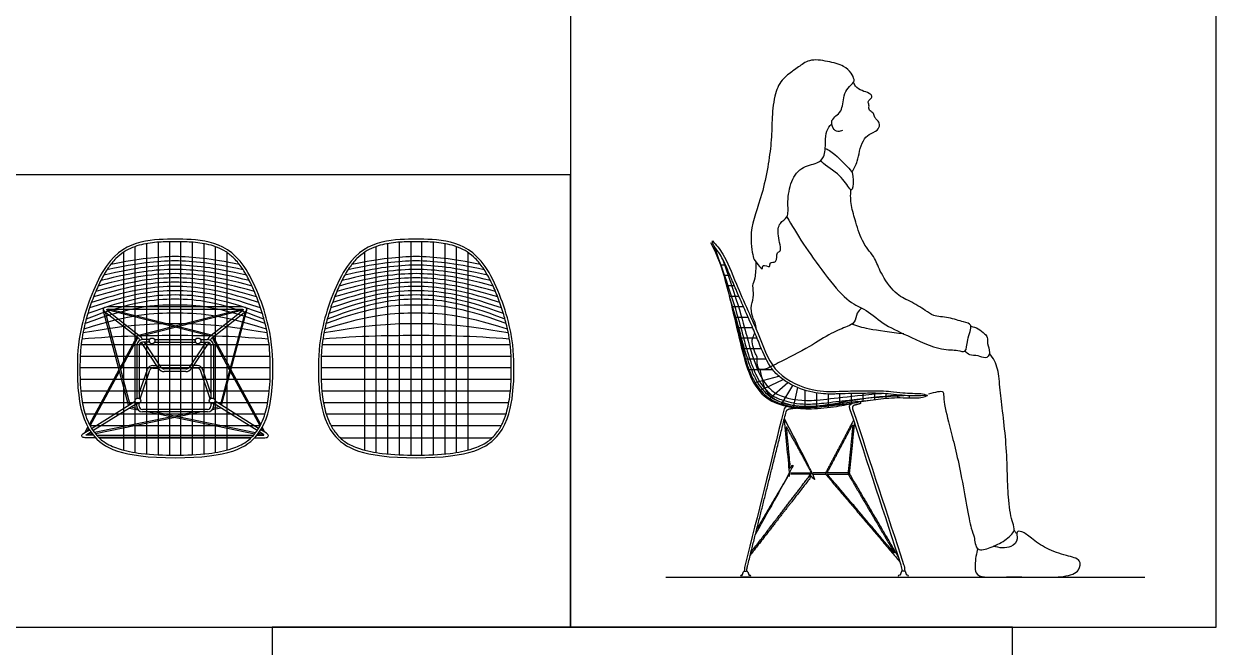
# Model space of a CAD drawing. Header units: millimetres. Extents: x 0 to 12.5, y -0.3 to 20.
# Drawn here: x 2.045 to 4.991, y 15.257 to 16.796 of the extents above; entities that cross this region are included whole.
import ezdxf

# ---------------------------------------------------------------- set-up
doc = ezdxf.new("R2010")
doc.units = ezdxf.units.MM
for name, color, linetype, true_color in [('AG-DETAILS', 7, 'Continuous', 0x66ffff), ('AG-DIAGRAM', 7, 'Continuous', 0xfecc66), ('AG-FURNITURE', 7, 'Continuous', 0x66ccff), ('AG-PEOPLE', 7, 'Continuous', 0xfc6666), ('X-VPRT', 6, 'Continuous', 0xff00ff)]:
    doc.layers.add(name, color=color, linetype=linetype, true_color=true_color)

msp = doc.modelspace()

# ---------------------------------------------------------------- linework, layer by layer
at = {"layer": 'AG-DETAILS'}
for p, q in [((2.4056, 16.2578), (2.4056, 15.7309)), ((2.4326, 16.2578), (2.4326, 15.7309)), ((3.0011, 16.2578), (3.0011, 15.7309)), ((3.028, 16.2578), (3.028, 15.7309)), ((2.2913, 16.2315), (2.2913, 15.7433)), ((2.3199, 16.2459), (2.3199, 15.7374)), ((2.3484, 16.2533), (2.3484, 15.7338)), ((2.377, 16.2568), (2.377, 15.7318)), ((2.4611, 16.2568), (2.4611, 15.7318)), ((2.4897, 16.2533), (2.4897, 15.7338)), ((2.5183, 16.2459), (2.5183, 15.7374)), ((2.5469, 16.2315), (2.5469, 15.7433)), ((2.8868, 16.2315), (2.8868, 15.7433)), ((2.9153, 16.2459), (2.9153, 15.7374)), ((2.9439, 16.2533), (2.9439, 15.7338)), ((2.9725, 16.2568), (2.9725, 15.7318)), ((3.0566, 16.2568), (3.0566, 15.7318)), ((3.0852, 16.2533), (3.0852, 15.7338)), ((3.1138, 16.2459), (3.1138, 15.7374)), ((3.1423, 16.2315), (3.1423, 15.7433)), ((3.8338, 15.9428, 0.0176), (3.8948, 15.9428, 0.0176)), ((3.8484, 15.9093, 0.0176), (3.9106, 15.9259, 0.0176)), ((3.8622, 15.8893, 0.0176), (3.9208, 15.9177, 0.0176)), ((3.8854, 15.8692, 0.0176), (3.9327, 15.91, 0.0176)), ((3.9165, 15.8552), (3.9451, 15.9032)), ((3.9466, 15.8483), (3.9572, 15.8977)), ((4.2331, 15.8725), (4.2331, 15.8775))]:
    msp.add_line(p, q, dxfattribs=at)
for points in [[(3.766, 16.2012), (3.7784, 16.2012)], [(3.7741, 16.1754), (3.7896, 16.1754)], [(3.7813, 16.1495), (3.8004, 16.1495)], [(3.7879, 16.1237), (3.8116, 16.1237)], [(3.7941, 16.0978), (3.823, 16.0978)], [(3.8001, 16.072), (3.8344, 16.072)], [(3.8062, 16.0462), (3.8457, 16.0462)], [(2.6513, 16.0033), (2.4191, 16.0033), (2.1869, 16.0033)], [(3.2468, 16.0033), (3.0146, 16.0033), (2.7824, 16.0033)], [(3.8124, 16.0203), (3.8565, 16.0203)], [(3.8188, 15.9945), (3.867, 15.9945)], [(2.6536, 15.9747), (2.4191, 15.9747), (2.1846, 15.9747)], [(3.249, 15.9747), (3.0146, 15.9747), (2.7801, 15.9747)], [(3.8257, 15.9686), (3.8786, 15.9686)], [(2.654, 15.9461), (2.4191, 15.9461), (2.1841, 15.9461)], [(3.2495, 15.9461), (3.0146, 15.9461), (2.7796, 15.9461)], [(2.6538, 15.9175), (2.4191, 15.9175), (2.1844, 15.9175)], [(3.2492, 15.9175), (3.0146, 15.9175), (2.7799, 15.9175)], [(2.6518, 15.889), (2.4191, 15.889), (2.1864, 15.889)], [(3.2473, 15.889), (3.0146, 15.889), (2.7818, 15.889)], [(3.9749, 15.8912), (3.9749, 15.8539), (3.9749, 15.8461)], [(4.0035, 15.8843), (4.0035, 15.8539), (4.0035, 15.8461)], [(4.0321, 15.8817), (4.0321, 15.8539), (4.0321, 15.8485)], [(4.0607, 15.8823), (4.0607, 15.8539), (4.0607, 15.8524)], [(4.0892, 15.883), (4.0892, 15.8583)], [(4.1178, 15.8834), (4.1178, 15.8639)], [(4.1464, 15.8837), (4.1464, 15.8679)], [(4.175, 15.8826), (4.175, 15.8712)], [(4.2035, 15.8799), (4.2035, 15.8728)], [(2.6479, 15.8604), (2.4191, 15.8604), (2.1902, 15.8604)], [(3.2434, 15.8604), (3.0146, 15.8604), (2.7857, 15.8604)], [(2.6411, 15.8318), (2.4191, 15.8318), (2.1971, 15.8318)], [(3.2366, 15.8318), (3.0146, 15.8318), (2.7926, 15.8318)], [(2.629, 15.8032), (2.4191, 15.8032), (2.2092, 15.8032)], [(3.2245, 15.8032), (3.0146, 15.8032), (2.8046, 15.8032)], [(2.2316, 15.7737), (2.4191, 15.7737), (2.6066, 15.7737)], [(2.8271, 15.7737), (3.0146, 15.7737), (3.2021, 15.7737)]]:
    msp.add_lwpolyline(points, dxfattribs=at)
for points, knots in [([(3.7508, 16.2458), (3.7762, 16.1754), (3.7959, 16.1174), (3.8171, 16.045), (3.8289, 15.9983), (3.8403, 15.9628), (3.8517, 15.9332), (3.8637, 15.9103), (3.8758, 15.8945), (3.8869, 15.884), (3.8974, 15.8763), (3.9096, 15.8703), (3.926, 15.8644), (3.9492, 15.8587), (3.9744, 15.8567), (3.9994, 15.8574), (4.0335, 15.8608), (4.0889, 15.8677), (4.1573, 15.8754), (4.2196, 15.8782)], [0, 0, 0, 0, 0.390038, 0.60325, 0.741586, 0.864227, 0.970021, 1.054084, 1.117627, 1.165235, 1.204181, 1.245506, 1.298649, 1.375133, 1.480607, 1.546098, 1.621803, 1.817382, 2.095204, 2.095204, 2.095204, 2.095204]), ([(2.5955, 16.1754), (2.5128, 16.1944), (2.4663, 16.1994), (2.4191, 16.2002), (2.3719, 16.1994), (2.3254, 16.1944), (2.2427, 16.1754)], [0.146791, 0.146791, 0.146791, 0.146791, 0.775204, 0.775204, 0.775204, 1.403618, 1.403618, 1.403618, 1.403618]), ([(2.5874, 16.1887), (2.5097, 16.2051), (2.4652, 16.2099), (2.4191, 16.2107), (2.373, 16.2099), (2.3284, 16.2051), (2.2508, 16.1887)], [0.167529, 0.167529, 0.167529, 0.167529, 0.775204, 0.775204, 0.775204, 1.38288, 1.38288, 1.38288, 1.38288]), ([(2.5779, 16.202), (2.506, 16.2159), (2.4638, 16.2204), (2.4191, 16.2213), (2.3743, 16.2204), (2.3321, 16.2159), (2.2603, 16.202)], [0.192766, 0.192766, 0.192766, 0.192766, 0.775204, 0.775204, 0.775204, 1.357643, 1.357643, 1.357643, 1.357643]), ([(3.1909, 16.1754), (3.1082, 16.1944), (3.0618, 16.1994), (3.0146, 16.2002), (2.9673, 16.1994), (2.9209, 16.1944), (2.8382, 16.1754)], [0.146791, 0.146791, 0.146791, 0.146791, 0.775204, 0.775204, 0.775204, 1.403618, 1.403618, 1.403618, 1.403618]), ([(3.1829, 16.1887), (3.1052, 16.2051), (3.0607, 16.2099), (3.0146, 16.2107), (2.9684, 16.2099), (2.9239, 16.2051), (2.8462, 16.1887)], [0.167529, 0.167529, 0.167529, 0.167529, 0.775204, 0.775204, 0.775204, 1.38288, 1.38288, 1.38288, 1.38288]), ([(3.1734, 16.202), (3.1015, 16.2159), (3.0593, 16.2204), (3.0146, 16.2213), (2.9698, 16.2204), (2.9276, 16.2159), (2.8558, 16.202)], [0.192766, 0.192766, 0.192766, 0.192766, 0.775204, 0.775204, 0.775204, 1.357643, 1.357643, 1.357643, 1.357643]), ([(2.6091, 16.1486), (2.5178, 16.173), (2.4681, 16.1785), (2.4191, 16.1791), (2.3701, 16.1785), (2.3204, 16.173), (2.2291, 16.1486)], [0.113163, 0.113163, 0.113163, 0.113163, 0.775204, 0.775204, 0.775204, 1.437246, 1.437246, 1.437246, 1.437246]), ([(2.6026, 16.162), (2.5154, 16.1837), (2.4673, 16.189), (2.4191, 16.1897), (2.3709, 16.189), (2.3227, 16.1837), (2.2356, 16.162)], [0.128987, 0.128987, 0.128987, 0.128987, 0.775204, 0.775204, 0.775204, 1.421422, 1.421422, 1.421422, 1.421422]), ([(3.2045, 16.1486), (3.1133, 16.173), (3.0636, 16.1785), (3.0146, 16.1791), (2.9655, 16.1785), (2.9159, 16.173), (2.8246, 16.1486)], [0.113163, 0.113163, 0.113163, 0.113163, 0.775204, 0.775204, 0.775204, 1.437246, 1.437246, 1.437246, 1.437246]), ([(3.1981, 16.162), (3.1109, 16.1837), (3.0627, 16.189), (3.0146, 16.1897), (2.9664, 16.189), (2.9182, 16.1837), (2.8311, 16.162)], [0.128987, 0.128987, 0.128987, 0.128987, 0.775204, 0.775204, 0.775204, 1.421422, 1.421422, 1.421422, 1.421422]), ([(2.6256, 16.108), (2.5237, 16.1411), (2.4702, 16.1472), (2.4191, 16.1475), (2.368, 16.1472), (2.3145, 16.1411), (2.2126, 16.108)], [0.074206, 0.074206, 0.074206, 0.074206, 0.775204, 0.775204, 0.775204, 1.476203, 1.476203, 1.476203, 1.476203]), ([(2.6205, 16.1216), (2.5219, 16.1517), (2.4696, 16.1576), (2.4191, 16.158), (2.3686, 16.1576), (2.3163, 16.1517), (2.2177, 16.1216)], [0.085991, 0.085991, 0.085991, 0.085991, 0.775204, 0.775204, 0.775204, 1.464418, 1.464418, 1.464418, 1.464418]), ([(2.615, 16.1351), (2.5199, 16.1624), (2.4689, 16.1681), (2.4191, 16.1686), (2.3693, 16.1681), (2.3182, 16.1624), (2.2232, 16.1351)], [0.098916, 0.098916, 0.098916, 0.098916, 0.775204, 0.775204, 0.775204, 1.451493, 1.451493, 1.451493, 1.451493]), ([(3.2211, 16.108), (3.1192, 16.1411), (3.0657, 16.1472), (3.0146, 16.1475), (2.9634, 16.1472), (2.91, 16.1411), (2.808, 16.108)], [0.074206, 0.074206, 0.074206, 0.074206, 0.775204, 0.775204, 0.775204, 1.476203, 1.476203, 1.476203, 1.476203]), ([(3.216, 16.1216), (3.1174, 16.1517), (3.065, 16.1576), (3.0146, 16.158), (2.9641, 16.1576), (2.9118, 16.1517), (2.8131, 16.1216)], [0.085991, 0.085991, 0.085991, 0.085991, 0.775204, 0.775204, 0.775204, 1.464418, 1.464418, 1.464418, 1.464418]), ([(3.2105, 16.1351), (3.1154, 16.1624), (3.0643, 16.1681), (3.0146, 16.1686), (2.9648, 16.1681), (2.9137, 16.1624), (2.8186, 16.1351)], [0.098916, 0.098916, 0.098916, 0.098916, 0.775204, 0.775204, 0.775204, 1.451493, 1.451493, 1.451493, 1.451493]), ([(2.6387, 16.0668), (2.5282, 16.1094), (2.4718, 16.1159), (2.4191, 16.1159), (2.3664, 16.1159), (2.31, 16.1094), (2.1995, 16.0668)], [0.044803, 0.044803, 0.044803, 0.044803, 0.775204, 0.775204, 0.775204, 1.505606, 1.505606, 1.505606, 1.505606]), ([(2.6347, 16.0806), (2.5268, 16.12), (2.4713, 16.1263), (2.4191, 16.1264), (2.3669, 16.1263), (2.3113, 16.12), (2.2035, 16.0806)], [0.053653, 0.053653, 0.053653, 0.053653, 0.775204, 0.775204, 0.775204, 1.496756, 1.496756, 1.496756, 1.496756]), ([(2.6303, 16.0943), (2.5253, 16.1306), (2.4708, 16.1367), (2.4191, 16.137), (2.3674, 16.1367), (2.3128, 16.1306), (2.2078, 16.0943)], [0.063455, 0.063455, 0.063455, 0.063455, 0.775204, 0.775204, 0.775204, 1.486953, 1.486953, 1.486953, 1.486953]), ([(3.2342, 16.0668), (3.1237, 16.1094), (3.0673, 16.1159), (3.0146, 16.1159), (2.9619, 16.1159), (2.9054, 16.1094), (2.795, 16.0668)], [0.044803, 0.044803, 0.044803, 0.044803, 0.775204, 0.775204, 0.775204, 1.505606, 1.505606, 1.505606, 1.505606]), ([(3.2302, 16.0806), (3.1223, 16.12), (3.0668, 16.1263), (3.0146, 16.1264), (2.9623, 16.1263), (2.9068, 16.12), (2.7989, 16.0806)], [0.053653, 0.053653, 0.053653, 0.053653, 0.775204, 0.775204, 0.775204, 1.496756, 1.496756, 1.496756, 1.496756]), ([(3.2258, 16.0943), (3.1208, 16.1306), (3.0663, 16.1367), (3.0146, 16.137), (2.9629, 16.1367), (2.9083, 16.1306), (2.8033, 16.0943)], [0.063455, 0.063455, 0.063455, 0.063455, 0.775204, 0.775204, 0.775204, 1.486953, 1.486953, 1.486953, 1.486953]), ([(3.7893, 16.1178), (3.7984, 16.0893), (3.8093, 16.0529), (3.8205, 16.0092), (3.8265, 15.9881), (3.8325, 15.9691), (3.8404, 15.9468), (3.8502, 15.9232), (3.8633, 15.9009), (3.8765, 15.8859), (3.8886, 15.8755), (3.9014, 15.8678), (3.9177, 15.8614), (3.9346, 15.8564), (3.9523, 15.8532), (3.9712, 15.8515), (3.9935, 15.8515), (4.03, 15.8547), (4.0771, 15.8608), (4.1165, 15.8648), (4.1357, 15.8665)], [0.322678, 0.322678, 0.322678, 0.322678, 0.616755, 0.696868, 0.766922, 0.832229, 0.892962, 0.999539, 1.083484, 1.146639, 1.195168, 1.240483, 1.293347, 1.366771, 1.413565, 1.470899, 1.553522, 1.631892, 1.83144, 2.021384, 2.021384, 2.021384, 2.021384]), ([(2.6448, 16.0419), (2.5282, 16.0795), (2.4725, 16.0814), (2.4191, 16.0814), (2.3656, 16.0814), (2.3099, 16.0795), (2.1933, 16.0419)], [0.030847, 0.030847, 0.030847, 0.030847, 0.775204, 0.775204, 0.775204, 1.519562, 1.519562, 1.519562, 1.519562]), ([(2.6415, 16.056), (2.522, 16.0995), (2.4722, 16.1015), (2.4191, 16.1015), (2.3659, 16.1015), (2.3162, 16.0995), (2.1966, 16.056)], [0.036211, 0.036211, 0.036211, 0.036211, 0.775204, 0.775204, 0.775204, 1.514198, 1.514198, 1.514198, 1.514198]), ([(3.2403, 16.0419), (3.1237, 16.0795), (3.068, 16.0814), (3.0146, 16.0814), (2.9611, 16.0814), (2.9054, 16.0795), (2.7888, 16.0419)], [0.030847, 0.030847, 0.030847, 0.030847, 0.775204, 0.775204, 0.775204, 1.519562, 1.519562, 1.519562, 1.519562]), ([(3.237, 16.056), (3.1174, 16.0995), (3.0677, 16.1015), (3.0146, 16.1015), (2.9614, 16.1015), (2.9117, 16.0995), (2.7921, 16.056)], [0.036211, 0.036211, 0.036211, 0.036211, 0.775204, 0.775204, 0.775204, 1.514198, 1.514198, 1.514198, 1.514198]), ([(3.7986, 16.0784), (3.8003, 16.0728), (3.8052, 16.0562), (3.8124, 16.03), (3.8213, 15.995), (3.8292, 15.961, 0.0176), (3.842, 15.928, 0.0176), (3.8552, 15.903, 0.0176), (3.8704, 15.8846, 0.0176), (3.8847, 15.8723, 0.0176), (3.9002, 15.8633, 0.0176), (3.9185, 15.8567, 0.0176), (3.9378, 15.8516, 0.0176), (3.959, 15.8487, 0.0176), (3.9822, 15.8478, 0.0176), (4.0098, 15.8501, 0.0176), (4.0391, 15.8532), (4.0674, 15.8567), (4.088, 15.859), (4.0961, 15.8599)], [0.454767, 0.454767, 0.454767, 0.454767, 0.512621, 0.624985, 0.722051, 0.868259, 0.96898, 1.070492, 1.146145, 1.20254, 1.255681, 1.321115, 1.393722, 1.451845, 1.531872, 1.621376, 1.697675, 1.821283, 1.901968, 1.901968, 1.901968, 1.901968])]:
    msp.add_open_spline(points, degree=3, knots=knots, dxfattribs=at)
for points in [[(3.7715, 16.2157), (3.8172, 16.0843), (3.8333, 16.0083), (3.8654, 15.9166), (3.8954, 15.8873), (3.9134, 15.8771), (3.9772, 15.8585), (4.0752, 15.8765), (4.1642, 15.8832)], [(2.4191, 16.0554), (2.3654, 16.0554), (2.3141, 16.0541), (2.1914, 16.0327)], [(2.6467, 16.0327), (2.5241, 16.0541), (2.4728, 16.0554), (2.4191, 16.0554)], [(3.0146, 16.0554), (2.9608, 16.0554), (2.9095, 16.0541), (2.7869, 16.0327)], [(3.2422, 16.0327), (3.1196, 16.0541), (3.0683, 16.0554), (3.0146, 16.0554)], [(2.4191, 16.0262), (2.3707, 16.0262), (2.2741, 16.0253), (2.1887, 16.0171)], [(2.6494, 16.0171), (2.564, 16.0253), (2.4674, 16.0262), (2.4191, 16.0262)], [(3.0146, 16.0262), (2.9662, 16.0262), (2.8696, 16.0253), (2.7842, 16.0171)], [(3.2449, 16.0171), (3.1595, 16.0253), (3.0629, 16.0262), (3.0146, 16.0262)]]:
    msp.add_open_spline(points, degree=3, dxfattribs=at)
at = {"layer": 'AG-DIAGRAM'}
msp.add_line((3.631, 15.4293), (4.8145, 15.4293), dxfattribs=at)
at = {"layer": 'AG-FURNITURE'}
for p, q in [((2.3301, 16.0178), (2.2483, 16.0826)), ((2.334, 16.0227), (2.2523, 16.0876)), ((2.5859, 16.0876), (2.5042, 16.0227)), ((2.5898, 16.0826), (2.5081, 16.0178)), ((2.3243, 16.0017), (2.3243, 15.8712)), ((2.3306, 16.0017), (2.3306, 15.8712)), ((2.3325, 16.0148), (2.332, 16.0157)), ((2.3793, 15.9442), (2.3361, 16.0094)), ((2.3392, 16.0163), (2.3373, 16.0192)), ((2.3559, 16.0163), (2.3388, 16.0163)), ((2.3559, 16.0099), (2.3388, 16.0099)), ((2.3846, 15.9477), (2.3434, 16.0099)), ((2.4947, 16.0099), (2.4535, 15.9477)), ((2.5021, 16.0094), (2.4588, 15.9442)), ((2.4823, 16.0163), (2.4994, 16.0163)), ((2.4823, 16.0099), (2.4994, 16.0099)), ((2.5009, 16.0192), (2.499, 16.0163)), ((2.5062, 16.0157), (2.5056, 16.0148)), ((2.5075, 16.0017), (2.5075, 15.8712)), ((2.5139, 16.0017), (2.5139, 15.8712)), ((2.3306, 15.8839), (2.3507, 15.9426)), ((2.3325, 15.8698), (2.3567, 15.9405)), ((2.3642, 15.9523), (2.374, 15.9523)), ((2.3642, 15.9459), (2.3782, 15.9459)), ((2.4191, 15.9437), (2.3921, 15.9437)), ((2.4191, 15.9374), (2.3921, 15.9374)), ((2.446, 15.9437), (2.4191, 15.9437)), ((2.446, 15.9374), (2.4191, 15.9374)), ((2.4739, 15.9459), (2.46, 15.9459)), ((2.4739, 15.9523), (2.4642, 15.9523)), ((2.5057, 15.8698), (2.4815, 15.9405)), ((2.5075, 15.8839), (2.4875, 15.9426)), ((2.2128, 15.797), (2.3204, 15.8642)), ((2.2162, 15.7917), (2.3238, 15.8588)), ((2.3243, 15.8521), (2.3243, 15.8585)), ((2.3306, 15.8521), (2.3306, 15.8585)), ((2.5075, 15.8585), (2.5075, 15.8521)), ((2.5139, 15.8585), (2.5139, 15.8521)), ((2.6219, 15.7917), (2.5144, 15.8588)), ((2.6254, 15.797), (2.5178, 15.8642)), ((2.4191, 15.8439), (2.3388, 15.8439)), ((2.4191, 15.8375), (2.3388, 15.8375)), ((2.4994, 15.8439), (2.4191, 15.8439)), ((2.4994, 15.8375), (2.4191, 15.8375)), ((2.1935, 15.785), (2.2074, 15.7937)), ((2.201, 15.7822), (2.2109, 15.7883)), ((2.6371, 15.7822), (2.6273, 15.7883)), ((2.6447, 15.785), (2.6308, 15.7937)), ((2.2226, 15.7737), (2.2002, 15.7737)), ((2.2171, 15.7801), (2.2021, 15.7801)), ((2.6155, 15.7737), (2.638, 15.7737)), ((2.6211, 15.7801), (2.636, 15.7801)), ((3.9909, 15.6836), (3.9392, 15.6836)), ((3.9397, 15.6868), (3.9917, 15.6868)), ((4.0815, 15.6868), (4.0295, 15.6868)), ((4.0303, 15.6836), (4.082, 15.6836))]:
    msp.add_line(p, q, dxfattribs=at)
for points in [[(2.3044, 15.8542), (2.2424, 16.0865)], [(2.2463, 16.0844), (2.3072, 15.856)], [(2.5063, 16.0245), (2.2509, 16.0895)], [(2.5094, 16.0269), (2.2553, 16.0916)], [(2.4191, 16.0499), (2.5829, 16.0916)], [(2.4255, 16.0483), (2.5872, 16.0895)], [(2.5919, 16.0844), (2.531, 15.856)], [(2.5338, 15.8542), (2.5957, 16.0865)], [(2.2831, 15.9462), (2.3243, 16.0223)], [(2.3287, 16.0269), (2.4126, 16.0483)], [(2.3318, 16.0245), (2.4191, 16.0467)], [(2.555, 15.9462), (2.5139, 16.0223)], [(2.2843, 15.9417), (2.3268, 16.0203)], [(2.3685, 16.0163), (2.4191, 16.0163), (2.4696, 16.0163)], [(2.3685, 16.0099), (2.4191, 16.0099), (2.4696, 16.0099)], [(2.5538, 15.9417), (2.5113, 16.0203)], [(2.2075, 15.8063), (2.2809, 15.9421)], [(2.2093, 15.803), (2.2821, 15.9376)], [(2.4566, 15.9523), (2.4191, 15.9523), (2.3816, 15.9523)], [(2.452, 15.9459), (2.4191, 15.9459), (2.3862, 15.9459)], [(2.6289, 15.803), (2.556, 15.9376)], [(2.6306, 15.8063), (2.5572, 15.9421)], [(2.3061, 15.8478), (2.3062, 15.8473), (2.3275, 15.8429)], [(2.3094, 15.8499), (2.3253, 15.8466)], [(2.5321, 15.8478), (2.5319, 15.8473), (2.5107, 15.8429)], [(2.5287, 15.8499), (2.5128, 15.8466)], [(2.4112, 15.8258), (2.22, 15.7865)], [(2.4191, 15.8241), (2.2222, 15.7837)], [(2.3538, 15.8375), (2.6159, 15.7837)], [(2.3696, 15.8375), (2.6181, 15.7865)], [(2.4686, 15.8375), (2.4191, 15.8274)], [(2.4844, 15.8375), (2.427, 15.8258)], [(2.1972, 15.7873), (2.2039, 15.7996)], [(2.2027, 15.7907), (2.2057, 15.7964)], [(2.6355, 15.7907), (2.6324, 15.7964)], [(2.6409, 15.7873), (2.6343, 15.7996)], [(2.2132, 15.7851), (2.2021, 15.7828)], [(2.2153, 15.7823), (2.2043, 15.7801)], [(2.2254, 15.7801), (2.4191, 15.7801), (2.6128, 15.7801)], [(2.6076, 15.7747), (2.4191, 15.7747), (2.2306, 15.7747)], [(2.6229, 15.7823), (2.6339, 15.7801)], [(2.625, 15.7851), (2.6361, 15.7828)], [(3.9951, 15.6836), (4.0106, 15.6836), (4.0262, 15.6836)], [(4.0259, 15.6868), (4.0106, 15.6868), (3.9953, 15.6868)]]:
    msp.add_lwpolyline(points, dxfattribs=at)
for centre in [(2.3622, 16.0131), (2.4759, 16.0131), (2.3274, 15.8649), (2.5107, 15.8649)]:
    msp.add_circle(centre, 0.00708, dxfattribs=at)
for centre, radius, start, end in [((2.3244, 16.0107), 0.0154, 33.5383, 51.5688), ((2.5137, 16.0107), 0.0154, 128.4312, 146.4617), ((2.3388, 16.0017), 0.0145, 90, 180), ((2.3244, 16.0107), 0.00903, 33.5383, 51.5688), ((2.3388, 16.0017), 0.00819, 90, 180), ((2.4994, 16.0017), 0.0145, 360, 90), ((2.4994, 16.0017), 0.00819, 360, 90), ((2.5137, 16.0107), 0.00903, 128.4312, 146.4617), ((2.3642, 15.9379), 0.0143, 90, 161.1182), ((2.3642, 15.9379), 0.00799, 90, 161.1182), ((2.3921, 15.9527), 0.0154, 213.5383, 270), ((2.3921, 15.9527), 0.00903, 213.5383, 270), ((2.446, 15.9527), 0.00903, 270, 326.4617), ((2.446, 15.9527), 0.0154, 270, 326.4617), ((2.4739, 15.9379), 0.0143, 18.8818, 90), ((2.4739, 15.9379), 0.00799, 18.8818, 90), ((2.3388, 15.8521), 0.0145, 180, 270), ((2.3388, 15.8521), 0.00819, 180, 270), ((2.4994, 15.8521), 0.00819, 270, 360), ((2.4994, 15.8521), 0.0145, 270, 0), ((4.0281, 15.6853), 0.00256, 152.1146, 220.2956), ((4.0319, 15.6857), 0.00256, 152.1146, 220.2956), ((4.0839, 15.6854), 0.00256, 174.3298, 210.4071), ((4.0872, 15.6861), 0.00256, 174.3298, 210.4071), ((3.8183, 15.4319), 0.00262, 90, 180), ((3.8258, 15.4409), 0.00326, 90, 160.6419), ((3.8309, 15.4409), 0.00326, 19.3581, 90), ((3.8385, 15.4319), 0.00262, 360, 90), ((4.2082, 15.4319), 0.00262, 90, 180), ((4.2157, 15.4409), 0.00326, 90, 160.6419), ((4.2208, 15.4409), 0.00326, 19.3581, 90), ((4.2283, 15.4319), 0.00262, 360, 90), ((3.8183, 15.4319), 0.00262, 180, 270), ((3.8385, 15.4319), 0.00262, 270, 360), ((4.2082, 15.4319), 0.00262, 180, 270), ((4.2283, 15.4319), 0.00262, 270, 0)]:
    msp.add_arc(centre, radius, start, end, dxfattribs=at)
for points, degree in [([(2.4191, 16.2642), (2.3957, 16.2642), (2.3338, 16.2642), (2.245, 16.2196), (2.1778, 16.0384), (2.1778, 15.9354), (2.1778, 15.8932), (2.1967, 15.7747), (2.2851, 15.7245), (2.4191, 15.7245)], 3), ([(2.4191, 15.7245), (2.5531, 15.7245), (2.6415, 15.7747), (2.6604, 15.8932), (2.6604, 15.9354), (2.6604, 16.0384), (2.5931, 16.2196), (2.5043, 16.2642), (2.4424, 16.2642), (2.4191, 16.2642)], 3), ([(3.0146, 16.2642), (2.9912, 16.2642), (2.9293, 16.2642), (2.8405, 16.2196), (2.7733, 16.0384), (2.7733, 15.9354), (2.7733, 15.8932), (2.7922, 15.7747), (2.8806, 15.7245), (3.0146, 15.7245)], 3), ([(3.0146, 15.7245), (3.1485, 15.7245), (3.237, 15.7747), (3.2559, 15.8932), (3.2559, 15.9354), (3.2559, 16.0384), (3.1886, 16.2196), (3.0998, 16.2642), (3.0379, 16.2642), (3.0146, 16.2642)], 3), ([(3.7416, 16.2562), (3.7606, 16.2219), (3.7794, 16.1592), (3.794, 16.0989), (3.8177, 15.9959), (3.8417, 15.9098), (3.8834, 15.8633), (3.9455, 15.8465), (3.9948, 15.8441), (4.0656, 15.8519), (4.1005, 15.8618), (4.1492, 15.8684), (4.201, 15.8746), (4.2648, 15.8702), (4.2758, 15.8771), (4.2776, 15.8785)], 3), ([(2.2424, 16.0865), (2.242, 16.0882), (2.2424, 16.0897)], 2), ([(2.2523, 16.0876), (2.2491, 16.0908), (2.253, 16.0915)], 2), ([(2.253, 16.0915), (2.2551, 16.0917), (2.2576, 16.0917), (2.2606, 16.0917)], 3), ([(2.2606, 16.0981), (2.3398, 16.0981), (2.4191, 16.0981)], 2), ([(2.2606, 16.0917), (2.3398, 16.0917), (2.4191, 16.0917)], 2), ([(2.4191, 16.0981), (2.4983, 16.0981), (2.5776, 16.0981)], 2), ([(2.4191, 16.0917), (2.4983, 16.0917), (2.5776, 16.0917)], 2), ([(2.5776, 16.0917), (2.5806, 16.0917), (2.5831, 16.0917), (2.5851, 16.0915)], 3), ([(2.5851, 16.0915), (2.5891, 16.0908), (2.5859, 16.0876)], 2), ([(2.5957, 16.0865), (2.5962, 16.0882), (2.5958, 16.0897)], 2), ([(4.0954, 15.8169), (4.0944, 15.8162), (4.0934, 15.8143)], 2), ([(4.0934, 15.8143), (4.0596, 15.7504), (4.0258, 15.6865)], 2), ([(4.0296, 15.6869), (4.0604, 15.745), (4.0911, 15.8032)], 2), ([(4.093, 15.8024), (4.0872, 15.744), (4.0814, 15.6857)], 2), ([(4.0971, 15.8118), (4.0909, 15.7491), (4.0846, 15.6864)], 2), ([(4.0911, 15.8032), (4.0935, 15.8076), (4.093, 15.8024)], 2), ([(2.2002, 15.7737), (2.1982, 15.7737), (2.1962, 15.7738), (2.1942, 15.7741)], 3), ([(2.2021, 15.7801), (2.1977, 15.7801), (2.201, 15.7822)], 2), ([(2.636, 15.7801), (2.6404, 15.7801), (2.6371, 15.7822)], 2), ([(2.638, 15.7737), (2.64, 15.7737), (2.642, 15.7738), (2.6439, 15.7741)], 3), ([(4.0261, 15.6837), (4.1164, 15.5771), (4.2068, 15.4706)], 2), ([(4.1911, 15.494), (4.1105, 15.5891), (4.0299, 15.6841)], 2), ([(4.0817, 15.6841), (4.1374, 15.5892), (4.1931, 15.4943)], 2), ([(4.085, 15.6848), (4.1458, 15.5813), (4.2065, 15.4777)], 2), ([(4.1931, 15.4943), (4.1982, 15.4856), (4.1911, 15.494)], 2), ([(4.2068, 15.4706), (4.2083, 15.4688), (4.2095, 15.4689)], 2), ([(3.8183, 15.4345), (3.8192, 15.4345), (3.8202, 15.4345)], 2), ([(3.8202, 15.4345), (3.8215, 15.4382), (3.8228, 15.442)], 2), ([(3.8258, 15.4441), (3.8284, 15.4441), (3.8309, 15.4441)], 2), ([(3.834, 15.442), (3.8353, 15.4382), (3.8366, 15.4345)], 2), ([(3.8366, 15.4345), (3.8375, 15.4345), (3.8385, 15.4345)], 2), ([(4.21, 15.4345), (4.2091, 15.4345), (4.2082, 15.4345)], 2), ([(4.2126, 15.442), (4.2113, 15.4382), (4.21, 15.4345)], 2), ([(4.2208, 15.4441), (4.2182, 15.4441), (4.2157, 15.4441)], 2), ([(4.2265, 15.4345), (4.2252, 15.4382), (4.2239, 15.442)], 2), ([(4.2283, 15.4345), (4.2274, 15.4345), (4.2265, 15.4345)], 2), ([(3.8385, 15.4293), (3.8284, 15.4293), (3.8183, 15.4293)], 2), ([(4.2082, 15.4293), (4.2182, 15.4293), (4.2283, 15.4293)], 2)]:
    msp.add_open_spline(points, degree=degree, dxfattribs=at)
for points, degree, knots in [([(2.4191, 16.2579), (2.4059, 16.2579), (2.378, 16.2577), (2.3427, 16.2531), (2.3136, 16.2442), (2.2921, 16.2331), (2.2714, 16.2161), (2.252, 16.1922), (2.2346, 16.1614), (2.2187, 16.1257), (2.2054, 16.0882), (2.1926, 16.043), (2.1859, 16.0021), (2.1842, 15.9669), (2.1841, 15.9417), (2.1841, 15.9133), (2.1873, 15.8761), (2.1932, 15.8406), (2.2054, 15.8087), (2.2203, 15.7841), (2.2443, 15.7609), (2.284, 15.7433), (2.3438, 15.7325), (2.3911, 15.7308), (2.4191, 15.7308)], 3, [2.712903, 2.712903, 2.712903, 2.712903, 2.842155, 2.98776, 3.062406, 3.140039, 3.225489, 3.324303, 3.441907, 3.573442, 3.707684, 3.833722, 4.035718, 4.114181, 4.180301, 4.284248, 4.393281, 4.548064, 4.636595, 4.728478, 4.829733, 4.960579, 5.150609, 5.425807, 5.425807, 5.425807, 5.425807]), ([(2.4191, 15.7308), (2.447, 15.7308), (2.4944, 15.7325), (2.5541, 15.7433), (2.5939, 15.7609), (2.6179, 15.7841), (2.6327, 15.8087), (2.645, 15.8406), (2.6508, 15.8761), (2.6541, 15.9133), (2.654, 15.9417), (2.654, 15.9669), (2.6523, 16.0021), (2.6456, 16.043), (2.6328, 16.0882), (2.6194, 16.1257), (2.6036, 16.1614), (2.5862, 16.1922), (2.5668, 16.2161), (2.5461, 16.2331), (2.5245, 16.2442), (2.4955, 16.2531), (2.4601, 16.2577), (2.4322, 16.2579), (2.4191, 16.2579)], 3, [0, 0, 0, 0, 0.275198, 0.465228, 0.596074, 0.697328, 0.789211, 0.877743, 1.032526, 1.141558, 1.245506, 1.311626, 1.390089, 1.592085, 1.718122, 1.852365, 1.983899, 2.101503, 2.200317, 2.285768, 2.3634, 2.438047, 2.583652, 2.712903, 2.712903, 2.712903, 2.712903]), ([(3.0146, 16.2579), (3.0014, 16.2579), (2.9735, 16.2577), (2.9381, 16.2531), (2.9091, 16.2442), (2.8875, 16.2331), (2.8668, 16.2161), (2.8475, 16.1922), (2.83, 16.1614), (2.8142, 16.1257), (2.8009, 16.0882), (2.788, 16.043), (2.7814, 16.0021), (2.7796, 15.9669), (2.7796, 15.9417), (2.7795, 15.9133), (2.7828, 15.8761), (2.7887, 15.8406), (2.8009, 15.8087), (2.8158, 15.7841), (2.8398, 15.7609), (2.8795, 15.7433), (2.9393, 15.7325), (2.9866, 15.7308), (3.0146, 15.7308)], 3, [2.712903, 2.712903, 2.712903, 2.712903, 2.842155, 2.98776, 3.062406, 3.140039, 3.225489, 3.324303, 3.441907, 3.573442, 3.707684, 3.833722, 4.035718, 4.114181, 4.180301, 4.284248, 4.393281, 4.548064, 4.636595, 4.728478, 4.829733, 4.960579, 5.150609, 5.425807, 5.425807, 5.425807, 5.425807]), ([(3.0146, 15.7308), (3.0425, 15.7308), (3.0898, 15.7325), (3.1496, 15.7433), (3.1893, 15.7609), (3.2133, 15.7841), (3.2282, 15.8087), (3.2404, 15.8406), (3.2463, 15.8761), (3.2496, 15.9133), (3.2495, 15.9417), (3.2495, 15.9669), (3.2478, 16.0021), (3.2411, 16.043), (3.2282, 16.0882), (3.2149, 16.1257), (3.1991, 16.1614), (3.1816, 16.1922), (3.1623, 16.2161), (3.1416, 16.2331), (3.12, 16.2442), (3.091, 16.2531), (3.0556, 16.2577), (3.0277, 16.2579), (3.0146, 16.2579)], 3, [0, 0, 0, 0, 0.275198, 0.465228, 0.596074, 0.697328, 0.789211, 0.877743, 1.032526, 1.141558, 1.245506, 1.311626, 1.390089, 1.592085, 1.718122, 1.852365, 1.983899, 2.101503, 2.200317, 2.285768, 2.3634, 2.438047, 2.583652, 2.712903, 2.712903, 2.712903, 2.712903]), ([(4.0593, 15.8822), (4.0548, 15.882), (4.0418, 15.8815), (4.02, 15.8818), (3.9819, 15.8873), (3.9432, 15.9019), (3.9082, 15.9261), (3.881, 15.9587), (3.8648, 16.0004), (3.846, 16.0458), (3.8285, 16.0854), (3.8112, 16.1244), (3.7965, 16.1586), (3.785, 16.1866), (3.7753, 16.2086), (3.7666, 16.2251), (3.7555, 16.2408), (3.747, 16.2502), (3.7465, 16.2601), (3.7555, 16.2502), (3.7763, 16.2273), (3.8056, 16.1495), (3.8645, 16.0233), (3.897, 15.9285), (3.9915, 15.8874), (4.0381, 15.8875), (4.0591, 15.8886)], 3, [2.666079, 2.666079, 2.666079, 2.666079, 2.71104, 2.793526, 2.880023, 3.090212, 3.195477, 3.296261, 3.503004, 3.632819, 3.781244, 3.92877, 4.052334, 4.147934, 4.226534, 4.289067, 4.331338, 4.445927, 4.445927, 4.445927, 4.817419, 5.335267, 6.01873, 6.58697, 7.153544, 7.558347, 7.558347, 7.558347, 7.558347]), ([(2.2483, 16.0826), (2.2419, 16.0877), (2.2397, 16.0966), (2.2515, 16.0981), (2.2606, 16.0981)], 3, [-0.2523182, -0.2523182, -0.2523182, -0.2523182, -0.1955094, -0.1387005, -0.1387005, -0.1387005, -0.1387005]), ([(2.5776, 16.0981), (2.5866, 16.0981), (2.5984, 16.0966), (2.5963, 16.0877), (2.5898, 16.0826)], 3, [-0.1205971, -0.1205971, -0.1205971, -0.1205971, -0.0637882, -0.0069793, -0.0069793, -0.0069793, -0.0069793]), ([(4.0591, 15.8886), (4.0743, 15.8891), (4.1011, 15.8895), (4.1383, 15.8902), (4.1718, 15.8895), (4.1937, 15.8875), (4.2166, 15.8847), (4.2222, 15.8844), (4.2306, 15.8838), (4.2475, 15.8831), (4.2662, 15.8839), (4.2774, 15.8784), (4.2666, 15.8776), (4.2567, 15.8772), (4.2475, 15.8772), (4.2389, 15.8772), (4.2305, 15.8775), (4.2222, 15.8781), (4.2163, 15.8784), (4.1895, 15.8816), (4.1585, 15.884), (4.1189, 15.8834), (4.0792, 15.8829), (4.0593, 15.8822)], 3, [0, 0, 0, 0, 0.149734, 0.263855, 0.36574, 0.480097, 0.619629, 0.619629, 0.619629, 0.907071, 1.242456, 1.242456, 1.242456, 1.332286, 1.332286, 1.332286, 1.415951, 1.415951, 1.415951, 1.474045, 1.860292, 2.223881, 2.666079, 2.666079, 2.666079, 2.666079]), ([(3.9328, 15.8509), (3.9282, 15.8507), (3.9252, 15.8487), (3.9236, 15.845), (3.8892, 15.7068), (3.8586, 15.584), (3.8273, 15.4598), (3.8262, 15.4557), (3.8252, 15.4515), (3.8252, 15.4441)], 3, [4.2733, 4.2733, 4.2733, 4.2733, 4.320899, 4.320899, 4.320899, 5.577898, 5.577898, 5.577898, 5.619781, 5.619781, 5.619781, 5.619781]), ([(4.0862, 15.8451), (4.0857, 15.8464), (4.0853, 15.8478), (4.0846, 15.8533), (4.0866, 15.8565), (4.0907, 15.8587)], 3, [4.10866231, 4.10866231, 4.10866231, 4.10866231, 4.12180547, 4.12180547, 4.17038702, 4.17038702, 4.17038702, 4.17038702]), ([(3.9241, 15.8207), (3.9616, 15.7504), (3.9951, 15.6837), (3.9265, 15.5955), (3.8398, 15.4838)], 2, [-0.0079052, -0.0079052, -0.0079052, 0.0055038, 0.0055038, 0.6996208, 0.6996208, 0.6996208]), ([(3.9235, 15.8183), (3.9304, 15.7486), (3.9363, 15.6848), (3.8961, 15.6165), (3.856, 15.5481)], 2, [2.6587048, 2.6587048, 2.6587048, 2.6879377, 2.6879377, 3.1722698, 3.1722698, 3.1722698]), ([(4.2151, 15.4441), (4.2151, 15.4501), (4.2143, 15.454), (4.2126, 15.4593), (4.172, 15.5832), (4.1314, 15.7072), (4.0862, 15.8451)], 3, [2.770751, 2.770751, 2.770751, 2.770751, 2.812636, 2.812636, 2.812636, 4.108662, 4.108662, 4.108662, 4.108662]), ([(4.0928, 15.8452), (4.1378, 15.708), (4.1782, 15.5846), (4.2186, 15.4612), (4.2204, 15.4557), (4.2214, 15.4515), (4.2214, 15.4441)], 3, [4.37992, 4.37992, 4.37992, 4.37992, 5.670122, 5.670122, 5.670122, 5.71201, 5.71201, 5.71201, 5.71201]), ([(3.8418, 15.4914), (3.9255, 15.5994), (3.9916, 15.6869), (3.9609, 15.745), (3.9283, 15.8024), (3.9341, 15.744), (3.9395, 15.6841), (3.8964, 15.6106), (3.8533, 15.5371)], 2, [0.183096, 0.183096, 0.183096, 0.896791, 0.896791, 1.362132, 1.362132, 1.750572, 1.750572, 1.751824, 1.751824, 1.751824]), ([(2.1942, 15.7741), (2.1934, 15.7742), (2.1917, 15.7745), (2.1893, 15.7761), (2.1882, 15.7791), (2.1899, 15.7826), (2.1921, 15.7841), (2.1935, 15.785)], 3, [0.72487192, 0.72487192, 0.72487192, 0.72487192, 0.73282094, 0.74131197, 0.7526513, 0.76191443, 0.77805243, 0.77805243, 0.77805243, 0.77805243]), ([(2.6439, 15.7741), (2.6447, 15.7742), (2.6464, 15.7745), (2.6488, 15.7761), (2.6499, 15.7791), (2.6482, 15.7826), (2.6461, 15.7841), (2.6447, 15.785)], 3, [0.72487192, 0.72487192, 0.72487192, 0.72487192, 0.73282094, 0.74131197, 0.7526513, 0.76191443, 0.77805243, 0.77805243, 0.77805243, 0.77805243])]:
    msp.add_open_spline(points, degree=degree, knots=knots, dxfattribs=at)
for points, weights, knots in [([(3.8316, 15.4441), (3.8316, 15.4501), (3.8323, 15.454), (3.8643, 15.5807), (3.8945, 15.7018), (3.9279, 15.8359), (3.9308, 15.8459), (3.9339, 15.845), (3.9538, 15.8473)], [1, 1, 1, 1, 1, 1, 1, 1, 0.854045073497], [2.770751, 2.770751, 2.770751, 2.770751, 2.81332, 2.81332, 4.07307, 4.07307, 4.07307, 4.209488, 4.209488, 4.209488, 4.209488]), ([(4.1116, 15.8629), (4.1117, 15.8627), (4.1118, 15.8624), (4.1119, 15.8622), (4.112, 15.8617), (4.1121, 15.8612), (4.1123, 15.8606), (4.1124, 15.86), (4.1123, 15.8593), (4.112, 15.8587), (4.1116, 15.8581), (4.1111, 15.8577), (4.1104, 15.8576), (4.095, 15.8535), (4.0905, 15.8538), (4.0928, 15.8452)], [0.904440267075, 0.928066472441, 0.959919716749, 1, 1, 1, 1, 0.94774511737, 0.94774511737, 1, 0.94774511737, 0.94774511737, 1, 1, 1, 1], [4.236152, 4.236152, 4.236152, 4.236152, 4.2387746, 4.2387746, 4.2387746, 4.243666, 4.243666, 4.243666, 4.2501498, 4.2501498, 4.2501498, 4.2566336, 4.2566336, 4.2566336, 4.3799205, 4.3799205, 4.3799205, 4.3799205])]:
    msp.add_rational_spline(points, weights, degree=3, knots=knots, dxfattribs=at)
at = {"layer": 'AG-PEOPLE'}
for points, knots in [([(4.0413, 16.5571), (4.0444, 16.5611), (4.0505, 16.57), (4.0673, 16.5791), (4.0704, 16.6193), (4.0798, 16.637), (4.0959, 16.6512), (4.0972, 16.659), (4.0894, 16.6761), (4.0709, 16.6941), (4.0305, 16.7036), (3.9864, 16.7109), (3.9594, 16.6892), (3.9453, 16.6801), (3.9145, 16.6578), (3.898, 16.6178), (3.8927, 16.5555), (3.8933, 16.501), (3.8729, 16.3737), (3.8353, 16.2891), (3.8458, 16.2201), (3.8519, 16.2102), (3.8725, 16.1832), (3.868, 16.2053), (3.8917, 16.191), (3.8856, 16.2097), (3.9085, 16.2038), (3.903, 16.2337), (3.9199, 16.2324), (3.9059, 16.274), (3.91, 16.305), (3.9357, 16.3178), (3.9312, 16.353), (3.937, 16.4014), (3.9622, 16.4441), (4.005, 16.4498), (4.0243, 16.4662), (4.026, 16.5041), (4.0261, 16.5311), (4.0361, 16.5437), (4.0413, 16.5488)], [0, 0, 0, 0, 0.224304, 0.464686, 0.81807, 1.085781, 1.34035, 1.491657, 1.72993, 2.018543, 2.389197, 2.771341, 3.092147, 3.330803, 3.671821, 4.050747, 4.495573, 4.928256, 5.57525, 6.148765, 6.595042, 6.819295, 7.091059, 7.254876, 7.482875, 7.653594, 7.866009, 8.132644, 8.30003, 8.650837, 8.9726, 9.248545, 9.571487, 9.978635, 10.370173, 10.732866, 11.005941, 11.352424, 11.652278, 11.920839, 11.920839, 11.920839, 11.920839]), ([(4.0909, 16.43), (4.0963, 16.4383), (4.1057, 16.4563), (4.1089, 16.4812), (4.1184, 16.5075), (4.1316, 16.5246), (4.1549, 16.5311), (4.1612, 16.5472), (4.1544, 16.559), (4.1465, 16.5635), (4.1451, 16.5755), (4.1401, 16.5779), (4.1312, 16.5846), (4.1348, 16.5956), (4.1287, 16.604), (4.1365, 16.6095), (4.143, 16.6175), (4.133, 16.6259), (4.116, 16.63), (4.0992, 16.6407), (4.0961, 16.6483), (4.0949, 16.6519)], [0, 0, 0, 0, 0.314031, 0.603788, 0.90477, 1.168829, 1.442278, 1.663187, 1.86389, 2.035511, 2.221882, 2.355063, 2.533446, 2.719791, 2.884954, 3.048982, 3.216959, 3.399095, 3.646997, 3.898888, 4.093701, 4.093701, 4.093701, 4.093701]), ([(4.0678, 16.533), (4.0643, 16.5311), (4.0557, 16.5283), (4.0427, 16.5373), (4.0404, 16.5508), (4.0413, 16.5571)], [0, 0, 0, 0, 0.1989776, 0.4126202, 0.6644078, 0.6644078, 0.6644078, 0.6644078]), ([(4.0249, 16.4879), (4.0308, 16.4876), (4.055, 16.4694), (4.0882, 16.4344), (4.0949, 16.4252), (4.0934, 16.3794), (4.0823, 16.3924), (4.0606, 16.4271), (4.0197, 16.449), (4.0143, 16.4588)], [0.499195, 0.499195, 0.499195, 0.499195, 0.769436, 1.222599, 1.507231, 1.817168, 2.055592, 2.455414, 2.867393, 2.867393, 2.867393, 2.867393]), ([(3.9303, 16.3198), (3.9433, 16.2968), (3.9673, 16.256), (4.0724, 16.1078), (4.1216, 16.0956), (4.1677, 16.0538), (4.2259, 16.027), (4.3098, 15.988), (4.3497, 15.9925), (4.375, 15.9816), (4.3742, 16.0166), (4.3923, 16.0549), (4.3646, 16.0597), (4.3304, 16.072), (4.2919, 16.0732), (4.2724, 16.0889), (4.2335, 16.1126), (4.1988, 16.1261), (4.1592, 16.1832), (4.1497, 16.219), (4.1159, 16.253), (4.1011, 16.3066), (4.0882, 16.3456), (4.0875, 16.3732), (4.0883, 16.3863)], [0, 0, 0, 0, 0.512527, 1.267384, 1.67596, 2.138279, 2.616109, 3.163448, 3.528421, 3.771329, 4.078644, 4.426786, 4.680491, 5.038555, 5.387606, 5.671524, 6.055988, 6.411306, 6.769367, 7.112587, 7.505018, 7.9323, 8.313096, 8.664834, 8.664834, 8.664834, 8.664834]), ([(3.8545, 16.0416), (3.8553, 16.0542), (3.8432, 16.0712), (3.8408, 16.1015), (3.8508, 16.1255), (3.8441, 16.1496), (3.8532, 16.1676), (3.8548, 16.1918), (3.8541, 16.2076)], [3.980696, 3.980696, 3.980696, 3.980696, 4.321686, 4.673072, 4.998654, 5.305422, 5.599543, 5.953888, 5.953888, 5.953888, 5.953888]), ([(4.1154, 16.0944), (4.1109, 16.0907), (4.1015, 16.0814), (4.0993, 16.0572), (4.0783, 16.0479), (4.0368, 16.0316), (3.9874, 15.9978), (3.9113, 15.9604), (3.8746, 15.94), (3.8547, 15.9437), (3.8586, 15.9739), (3.8525, 15.9802), (3.8452, 16.0018), (3.8434, 16.0172), (3.8494, 16.0284), (3.8514, 16.0328)], [0.044252, 0.044252, 0.044252, 0.044252, 0.262585, 0.536506, 0.796411, 1.173791, 1.629153, 2.165624, 2.533058, 2.744405, 3.036393, 3.210202, 3.475721, 3.727658, 3.878429, 3.878429, 3.878429, 3.878429]), ([(4.2192, 16.0301), (4.1869, 16.034), (4.1238, 16.0424), (4.105, 16.0497), (4.0906, 16.054)], [10.6218719, 10.6218719, 10.6218719, 10.6218719, 11.0194502, 11.4069619, 11.4069619, 11.4069619, 11.4069619]), ([(4.3849, 16.0492), (4.3911, 16.048), (4.4032, 16.0441), (4.4185, 16.0314), (4.4274, 16.0218), (4.4238, 16.0081), (4.4351, 15.9817), (4.4222, 15.967), (4.4014, 15.9786), (4.3809, 15.9758), (4.3738, 15.9845), (4.3711, 15.9886)], [0, 0, 0, 0, 0.250441, 0.506709, 0.705196, 0.910445, 1.12529, 1.362076, 1.567933, 1.819302, 2.040759, 2.040759, 2.040759, 2.040759]), ([(4.2801, 15.8826), (4.298, 15.8857), (4.3192, 15.8951), (4.3163, 15.8667), (4.3342, 15.7939), (4.3604, 15.6957), (4.3831, 15.5481), (4.3942, 15.5319), (4.3958, 15.4905), (4.4365, 15.503), (4.4679, 15.5182), (4.4966, 15.5434), (4.4864, 15.5648), (4.4746, 15.6275), (4.4759, 15.7547), (4.4555, 15.8906), (4.4545, 15.9399), (4.4412, 15.971), (4.4308, 15.9821)], [2.728233, 2.728233, 2.728233, 2.728233, 3.147381, 3.384485, 3.814574, 4.421828, 5.021991, 5.284976, 5.612364, 5.904087, 6.260841, 6.592809, 6.83896, 7.240197, 7.895691, 8.519488, 8.928819, 9.274842, 9.274842, 9.274842, 9.274842]), ([(3.8637, 15.9428), (3.8687, 15.9219), (3.8744, 15.8682), (3.9755, 15.8428), (4.0857, 15.8673), (4.1693, 15.8774), (4.2076, 15.8789), (4.2113, 15.879)], [0, 0, 0, 0, 0.461865, 1.019672, 1.606044, 2.199499, 2.264591, 2.264591, 2.264591, 2.264591]), ([(4.4015, 15.5002), (4.3999, 15.4943), (4.3964, 15.4771), (4.3919, 15.4357), (4.4219, 15.4276), (4.4971, 15.4325), (4.6099, 15.4258), (4.6534, 15.4423), (4.6582, 15.4749), (4.6183, 15.4825), (4.5715, 15.4985), (4.535, 15.5242), (4.5134, 15.5431), (4.4947, 15.5435), (4.5028, 15.5217), (4.4845, 15.5), (4.454, 15.5009), (4.4412, 15.5065)], [0.118883, 0.118883, 0.118883, 0.118883, 0.318319, 0.678692, 0.95234, 1.458226, 2.081707, 2.448867, 2.716395, 3.053361, 3.468957, 3.855695, 4.163647, 4.358736, 4.59554, 4.878677, 5.251287, 5.251287, 5.251287, 5.251287]), ([(4.4982, 15.537), (4.4965, 15.5388), (4.4935, 15.5428), (4.4923, 15.5451), (4.4918, 15.5463)], [0, 0, 0, 0, 0.1559261, 0.2701788, 0.2701788, 0.2701788, 0.2701788])]:
    msp.add_open_spline(points, degree=3, knots=knots, dxfattribs=at)
at = {"layer": 'X-VPRT'}
for points in [[(3.3958, 16.9007), (3.3958, 15.3057), (4.9908, 15.3057), (4.9908, 16.9007)], [(0.043, 16.4233), (0.043, 15.3057), (3.3958, 15.3057), (3.3958, 16.4233)], [(2.6592, 13.7635), (4.488, 13.7635), (4.488, 15.3057), (2.6592, 15.3057)]]:
    msp.add_lwpolyline(points, close=True, dxfattribs=at)

doc.saveas('drawing.dxf')
